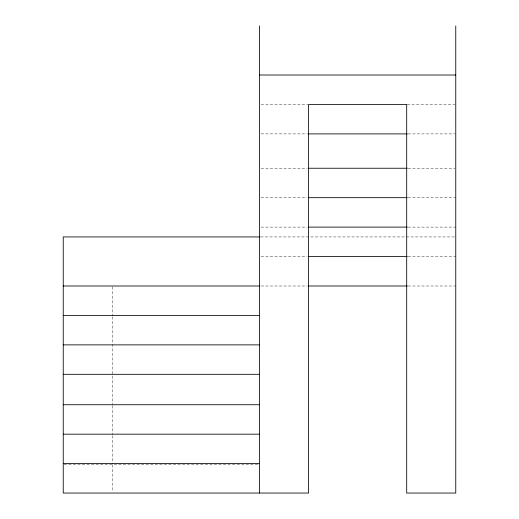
<?xml version="1.0" encoding="UTF-8"?>
<svg xmlns="http://www.w3.org/2000/svg" width="519" height="519" viewBox="0 0 519 519"><rect width="100%" height="100%" fill="white"/><g stroke="black" fill="none" stroke-linecap="round" stroke-linejoin="round"><path stroke-width="0.39" stroke-dasharray="2.6 1.95" d="M261.109 104.455L307.761 104.455M407.298 104.455L454.955 104.455M261.109 133.896L307.761 133.896M408.109 133.896L454.955 133.896M261.115 168.24L307.151 168.24M408.109 168.24L454.955 168.24M261.115 197.681L307.151 197.681M408.109 197.681L455.76 197.681M261.115 227.114L307.151 227.114M408.109 227.114L455.76 227.114M260.713 236.93L454.949 236.93M261.115 256.555L307.151 256.555M408.109 256.555L455.76 256.555M261.115 285.995L307.216 285.995M408.109 285.995L455.76 285.995M64.045 464.589L258.696 464.589M112.305 286.806L112.305 315.922M112.305 316.733L112.305 404.891M112.305 405.696L112.305 434.818M112.305 435.623L112.305 463.934M112.305 464.739L112.305 491.435"/><path stroke-width="0.78" d="M259.5 75.015L455.76 75.015M308.565 133.896L407.298 133.896M308.766 168.24L407.298 168.24M308.766 197.681L407.298 197.681M308.766 227.114L407.298 227.114M259.902 236.93L63.24 236.93L63.24 493.05L308.565 493.05L308.565 104.455L406.695 104.455L406.695 493.05L455.76 493.05L455.76 25.95M308.766 256.555L407.298 256.555M63.24 285.995L259.5 285.995M308.766 285.995L407.298 285.995M63.24 315.435L259.5 315.435M63.24 344.876L259.5 344.876M63.24 374.309L259.5 374.309M63.24 404.736L259.5 404.736M63.24 434.169L259.5 434.169M63.24 463.61L259.5 463.61M259.5 25.95L259.5 493.05"/></g></svg>
